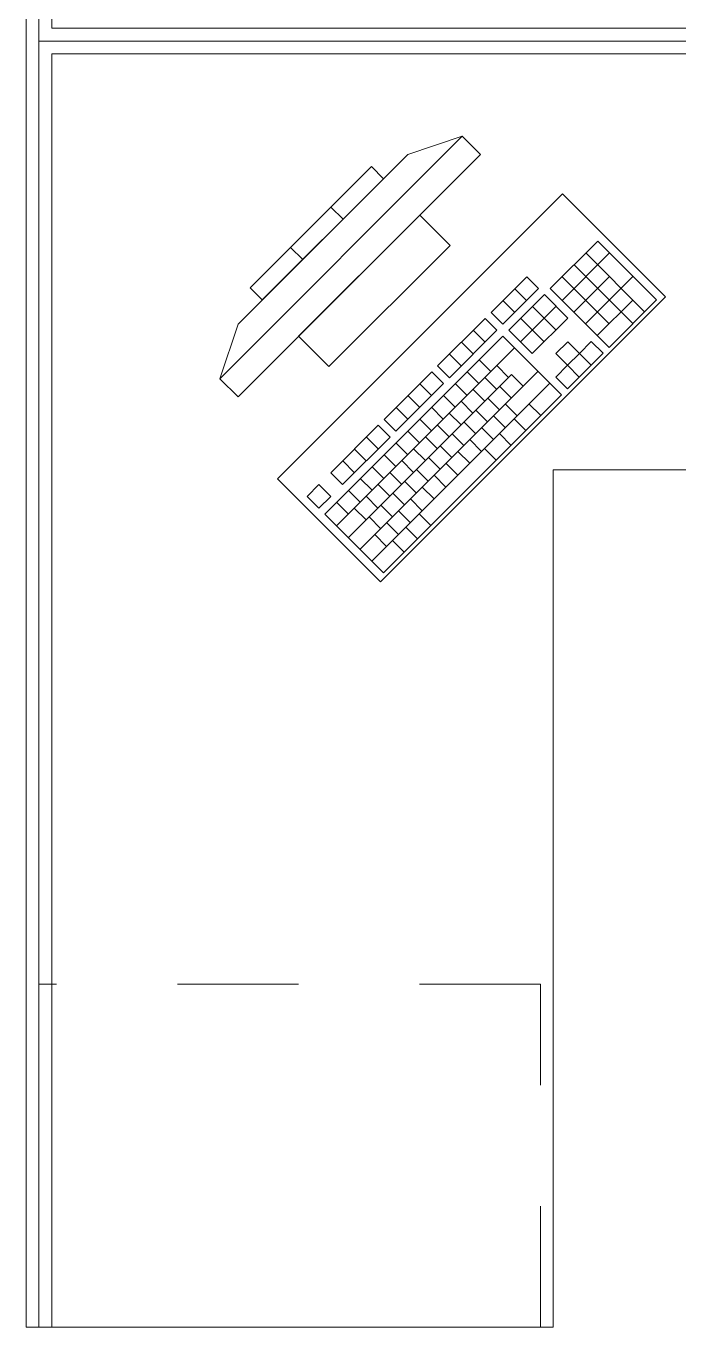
# Model space of a CAD drawing. Header units: inches. Extents: x -38 to 5698, y -33 to 92.
# Drawn here: x 110.536 to 111.298, y 19.461 to 20.978 of the extents above; entities that cross this region are included whole.
import ezdxf

# ---------------------------------------------------------------- set-up
doc = ezdxf.new("R2010")
doc.units = ezdxf.units.IN
doc.header["$MEASUREMENT"] = 0
doc.linetypes.add('Rayas', pattern=[0.282222, 0.141111, -0.141111])
doc.layers.add('Interior - Mobiliario', color=7, linetype='Continuous')

msp = doc.modelspace()

# ---------------------------------------------------------------- linework, layer by layer
at = {"layer": 'Interior - Mobiliario', "color": 175, "linetype": 'Continuous', "lineweight": 13}
for p, q in [((110.536, 20.9757), (110.536, 22.4607)), ((110.566, 22.4607), (110.566, 20.9757)), ((110.536, 20.9457), (110.536, 20.9757)), ((110.566, 20.9757), (111.851, 20.9757)), ((110.536, 19.4607), (110.536, 20.9457)), ((110.566, 20.9457), (110.566, 19.4607)), ((111.851, 20.9457), (110.566, 20.9457)), ((111.0449, 20.8496), (110.7621, 20.5668)), ((111.0449, 20.8496), (110.9813, 20.8284)), ((111.0661, 20.8284), (111.0449, 20.8496)), ((110.7833, 20.5456), (111.0661, 20.8284)), ((110.7833, 20.6304), (110.9813, 20.8284)), ((110.9389, 20.8143), (110.7974, 20.6729)), ((110.953, 20.8001), (110.9389, 20.8143)), ((110.8116, 20.6587), (110.953, 20.8001)), ((110.9059, 20.753), (110.8917, 20.7671)), ((110.9954, 20.7577), (110.854, 20.6163)), ((111.0308, 20.7224), (110.9954, 20.7577)), ((110.8587, 20.7059), (110.8446, 20.72)), ((110.8894, 20.5809), (111.0308, 20.7224)), ((111.2029, 20.7273), (111.1475, 20.6719)), ((111.2715, 20.6588), (111.2029, 20.7273)), ((111.1612, 20.6582), (111.2166, 20.7136)), ((111.2438, 20.6311), (111.1752, 20.6996)), ((111.2576, 20.6449), (111.189, 20.7135)), ((111.12, 20.6856), (111.0785, 20.644)), ((111.1337, 20.6719), (111.12, 20.6856)), ((111.2162, 20.6309), (111.1613, 20.6858)), ((111.1749, 20.6445), (111.2165, 20.6861)), ((111.1886, 20.6308), (111.244, 20.6862)), ((110.7974, 20.6729), (110.8116, 20.6587)), ((111.0922, 20.6303), (111.1337, 20.6719)), ((111.1199, 20.658), (111.1062, 20.6717)), ((111.1475, 20.6719), (111.2161, 20.6034)), ((111.106, 20.6442), (111.0923, 20.6579)), ((111.1406, 20.665), (111.099, 20.6235)), ((111.168, 20.6376), (111.1406, 20.665)), ((111.2023, 20.6171), (111.2439, 20.6586)), ((111.2161, 20.6034), (111.2715, 20.6588)), ((111.0785, 20.644), (111.0922, 20.6303)), ((111.1127, 20.6098), (111.1543, 20.6513)), ((111.1541, 20.6237), (111.1267, 20.6512)), ((110.7621, 20.5668), (110.7833, 20.6304)), ((111.0715, 20.6371), (111.0161, 20.5817)), ((111.0299, 20.568), (111.0852, 20.6234)), ((111.0714, 20.6096), (111.0577, 20.6233)), ((111.0852, 20.6234), (111.0715, 20.6371)), ((111.099, 20.6235), (111.1265, 20.5961)), ((111.1403, 20.6099), (111.1129, 20.6373)), ((111.1265, 20.5961), (111.168, 20.6376)), ((110.854, 20.6163), (110.8894, 20.5809)), ((111.0921, 20.6166), (110.8844, 20.4088)), ((111.0576, 20.5957), (111.0438, 20.6094)), ((111.1607, 20.548), (111.0921, 20.6166)), ((111.1679, 20.61), (111.154, 20.5962)), ((111.1816, 20.5963), (111.1679, 20.61)), ((111.1954, 20.6102), (111.1816, 20.5963)), ((111.2091, 20.5965), (111.1954, 20.6102)), ((110.8981, 20.3951), (111.1058, 20.6028)), ((111.0437, 20.5819), (111.03, 20.5956)), ((111.154, 20.5962), (111.1677, 20.5825)), ((111.1676, 20.5549), (111.2091, 20.5965)), ((111.1677, 20.5825), (111.1816, 20.5963)), ((111.1953, 20.5826), (111.1816, 20.5963)), ((111.0161, 20.5817), (111.0299, 20.568)), ((111.0781, 20.5751), (111.0644, 20.5889)), ((111.0988, 20.5684), (111.085, 20.5821)), ((111.1677, 20.5825), (111.1539, 20.5686)), ((111.1814, 20.5688), (111.1677, 20.5825)), ((110.7621, 20.5668), (110.7833, 20.5456)), ((110.9118, 20.3814), (111.1022, 20.5718)), ((110.9255, 20.3677), (111.1332, 20.5754)), ((111.0092, 20.5748), (110.9538, 20.5194)), ((111.0229, 20.5611), (111.0092, 20.5748)), ((111.0643, 20.5613), (111.0506, 20.575)), ((111.0849, 20.5545), (111.0712, 20.5682)), ((111.1159, 20.5581), (111.1022, 20.5718)), ((111.1539, 20.5686), (111.1676, 20.5549)), ((110.9392, 20.354), (111.147, 20.5617)), ((110.953, 20.3403), (111.1607, 20.548)), ((110.9675, 20.5057), (111.0229, 20.5611)), ((110.9952, 20.5334), (110.9815, 20.5471)), ((111.0091, 20.5472), (110.9954, 20.561)), ((111.0366, 20.5336), (111.0229, 20.5473)), ((111.0504, 20.5474), (111.0367, 20.5612)), ((111.0711, 20.5407), (111.0574, 20.5544)), ((111.1021, 20.5443), (111.0884, 20.558)), ((110.9814, 20.5196), (110.9677, 20.5333)), ((111.0227, 20.5198), (111.009, 20.5335)), ((111.0572, 20.5268), (111.0435, 20.5405)), ((111.0882, 20.5304), (111.0745, 20.5441)), ((111.1089, 20.5236), (111.0952, 20.5373)), ((111.1364, 20.5238), (111.1227, 20.5375)), ((110.9538, 20.5194), (110.9675, 20.5057)), ((111.0089, 20.5059), (110.9952, 20.5196)), ((111.0434, 20.513), (111.0297, 20.5267)), ((111.0744, 20.5166), (111.0607, 20.5303)), ((111.095, 20.5098), (111.0813, 20.5235)), ((111.1191, 20.5064), (111.1054, 20.5202)), ((110.9469, 20.5125), (110.8915, 20.4571)), ((110.9606, 20.4988), (110.9469, 20.5125)), ((110.995, 20.4921), (110.9813, 20.5058)), ((111.0295, 20.4991), (111.0158, 20.5128)), ((111.0467, 20.4889), (111.033, 20.5026)), ((111.0605, 20.5027), (111.0468, 20.5164)), ((111.0812, 20.4959), (111.0675, 20.5096)), ((111.1018, 20.4891), (111.0881, 20.5028)), ((110.9052, 20.4434), (110.9606, 20.4988)), ((110.9468, 20.4849), (110.9331, 20.4986)), ((110.9812, 20.4782), (110.9675, 20.4919)), ((111.0157, 20.4853), (111.002, 20.499)), ((111.0328, 20.475), (111.0191, 20.4887)), ((111.0673, 20.4821), (111.0536, 20.4958)), ((110.9329, 20.4711), (110.9192, 20.4848)), ((110.9673, 20.4644), (110.9536, 20.4781)), ((110.988, 20.4576), (110.9743, 20.4713)), ((111.0018, 20.4714), (110.9881, 20.4851)), ((111.019, 20.4612), (111.0053, 20.4749)), ((111.0535, 20.4682), (111.0398, 20.4819)), ((111.0845, 20.4718), (111.0708, 20.4855)), ((110.8915, 20.4571), (110.9052, 20.4434)), ((110.9191, 20.4572), (110.9054, 20.471)), ((110.9535, 20.4505), (110.9398, 20.4642)), ((110.9741, 20.4437), (110.9604, 20.4574)), ((111.0052, 20.4473), (110.9914, 20.461)), ((111.0396, 20.4544), (111.0259, 20.4681)), ((110.8777, 20.4433), (110.8638, 20.4294)), ((110.8914, 20.4295), (110.8777, 20.4433)), ((110.9396, 20.4367), (110.9259, 20.4504)), ((110.9603, 20.4299), (110.9466, 20.4436)), ((110.9913, 20.4335), (110.9776, 20.4472)), ((111.0258, 20.4405), (111.0121, 20.4542)), ((110.8638, 20.4294), (110.8775, 20.4157)), ((110.8775, 20.4157), (110.8914, 20.4295)), ((110.9258, 20.4228), (110.9121, 20.4365)), ((110.9464, 20.416), (110.9327, 20.4297)), ((110.9775, 20.4196), (110.9637, 20.4333)), ((110.9981, 20.4128), (110.9844, 20.4266)), ((111.0119, 20.4267), (110.9982, 20.4404)), ((110.912, 20.409), (110.8982, 20.4227)), ((110.9326, 20.4022), (110.9189, 20.4159)), ((110.9636, 20.4058), (110.9499, 20.4195)), ((110.9842, 20.399), (110.9705, 20.4127)), ((110.8844, 20.4088), (110.953, 20.3403)), ((110.9498, 20.3919), (110.9361, 20.4056)), ((110.9704, 20.3851), (110.9567, 20.3989)), ((111.0083, 20.3957), (110.9946, 20.4094)), ((110.9566, 20.3713), (110.9428, 20.385)), ((110.9928, 20.3801), (110.9791, 20.3938)), ((110.9772, 20.3645), (110.9635, 20.3782)), ((110.566, 19.4607), (110.536, 19.4607))]:
    msp.add_line(p, q, dxfattribs=at)
at = {"layer": 'Interior - Mobiliario', "color": 175, "linetype": 'Rayas', "lineweight": 13}
for p, q in [((111.136, 19.8607), (110.551, 19.8607)), ((111.136, 19.4607), (111.136, 19.8607))]:
    msp.add_line(p, q, dxfattribs=at)
at = {"layer": 'Interior - Mobiliario', "color": 175, "linetype": 'Continuous', "lineweight": 13, "flags": 128}
for points in [[(110.551, 20.9607), (110.551, 22.4607), (111.151, 22.4607), (111.151, 21.4607), (111.851, 21.4607), (111.851, 20.9607)], [(110.551, 20.9607), (110.551, 19.4607), (111.151, 19.4607), (111.151, 20.4607), (111.851, 20.4607), (111.851, 20.9607)], [(110.8293, 20.4501), (110.9495, 20.3299), (111.2818, 20.6623), (111.1616, 20.7825)]]:
    msp.add_lwpolyline(points, close=True, dxfattribs=at)

doc.saveas('drawing.dxf')
